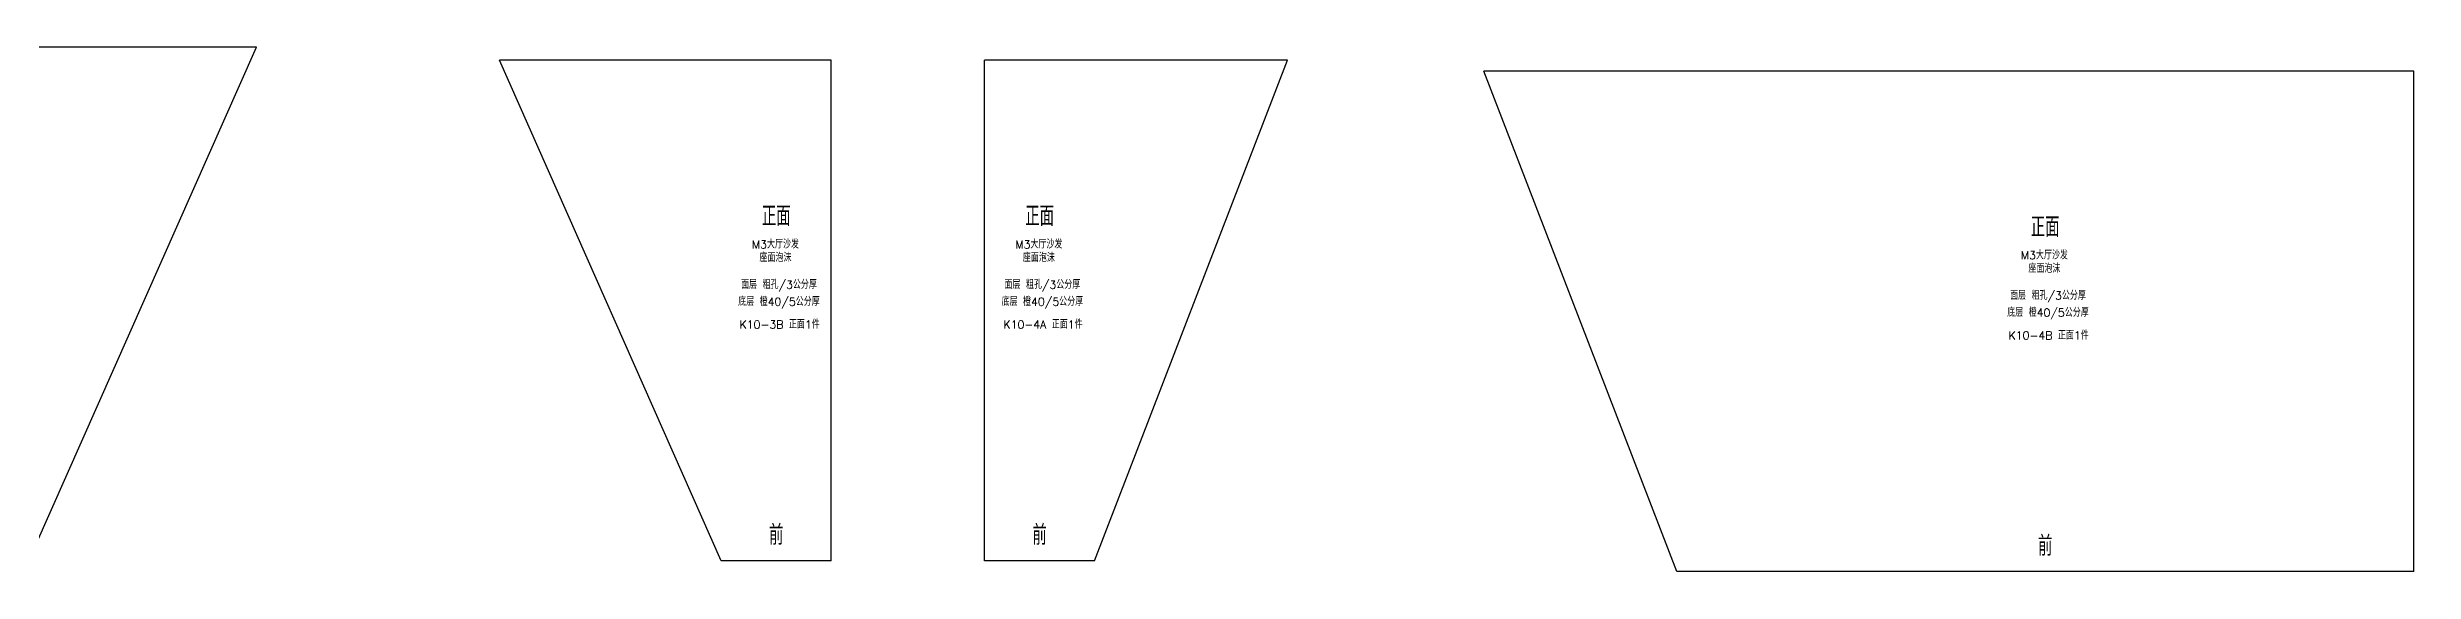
# Model space of a CAD drawing. Header units: millimetres. Extents: x 1725838 to 1745173, y -304752 to -289676.
# Drawn here: x 1742807 to 1745173, y -296276 to -295752 of the extents above; entities that cross this region are included whole.
import ezdxf

# ---------------------------------------------------------------- set-up
doc = ezdxf.new("R2010")
doc.units = ezdxf.units.MM
doc.styles.add('SIMPLEX', font='simplex.shx', dxfattribs={"bigfont": 'gbcbig.shx'})

msp = doc.modelspace()

# ---------------------------------------------------------------- linework, layer by layer
at = {"color": 7, "lineweight": -3}
for p, q in [((1743015.7, -295752.3), (1742056, -295752.3)), ((1742793.9, -296252.3), (1743015.7, -295752.3)), ((1743590.5, -295765.2), (1743258.7, -295765.2)), ((1743480.5, -296265.2), (1743258.7, -295765.2)), ((1743590.5, -296265.2), (1743590.5, -295765.2)), ((1744046.6, -295765.2), (1743743.9, -295765.2)), ((1743743.9, -296265.2), (1743743.9, -295765.2)), ((1743853.9, -296265.2), (1744046.6, -295765.2)), ((1745172.9, -295776.1), (1744243.2, -295776.1)), ((1744436, -296276.1), (1744243.2, -295776.1)), ((1745172.9, -296276.1), (1745172.9, -295776.1)), ((1743590.5, -296265.2), (1743480.5, -296265.2)), ((1743853.9, -296265.2), (1743743.9, -296265.2)), ((1745172.9, -296276.1), (1744436, -296276.1))]:
    msp.add_line(p, q, dxfattribs=at)

# ---------------------------------------------------------------- texts
at = {"color": 1, "attachment_point": 5, "style": 'SIMPLEX'}
for s, insert, char_height in [('正面', (1743535.5, -295920.9), 20), ('正面', (1743798.9, -295920.9), 20), ('正面', (1744804.4, -295931.8), 20), ('\\A1;M3大厅沙发\\P{\\A0;座面泡沫}', (1743534.7, -295955.9), 8), ('\\A1;M3大厅沙发\\P{\\A0;座面泡沫}', (1743798.1, -295955.9), 8), ('\\A1;M3大厅沙发\\P{\\A0;座面泡沫}', (1744803.6, -295966.8), 8), ('面层 粗孔/3公分厚', (1743538.2, -295990.8), 8), ('面层 粗孔/3公分厚', (1743801.6, -295990.8), 8), ('面层 粗孔/3公分厚', (1744807.2, -296001.7), 8), ('底层 橙40/5公分厚', (1743538.2, -296007.8), 8), ('底层 橙40/5公分厚', (1743801.6, -296007.8), 8), ('底层 橙40/5公分厚', (1744807.2, -296018.7), 8), ('K10-3B 正面1件', (1743538.9, -296029.3), 8), ('K10-4A 正面1件', (1743802.3, -296029.3), 8), ('K10-4B 正面1件', (1744807.9, -296040.2), 8), ('前', (1743535.5, -296239.4), 20), ('前', (1743798.9, -296239.4), 20), ('前', (1744804.4, -296250.3), 20)]:
    msp.add_mtext(s, dxfattribs=dict(at, insert=insert, char_height=char_height))

doc.saveas('drawing.dxf')
